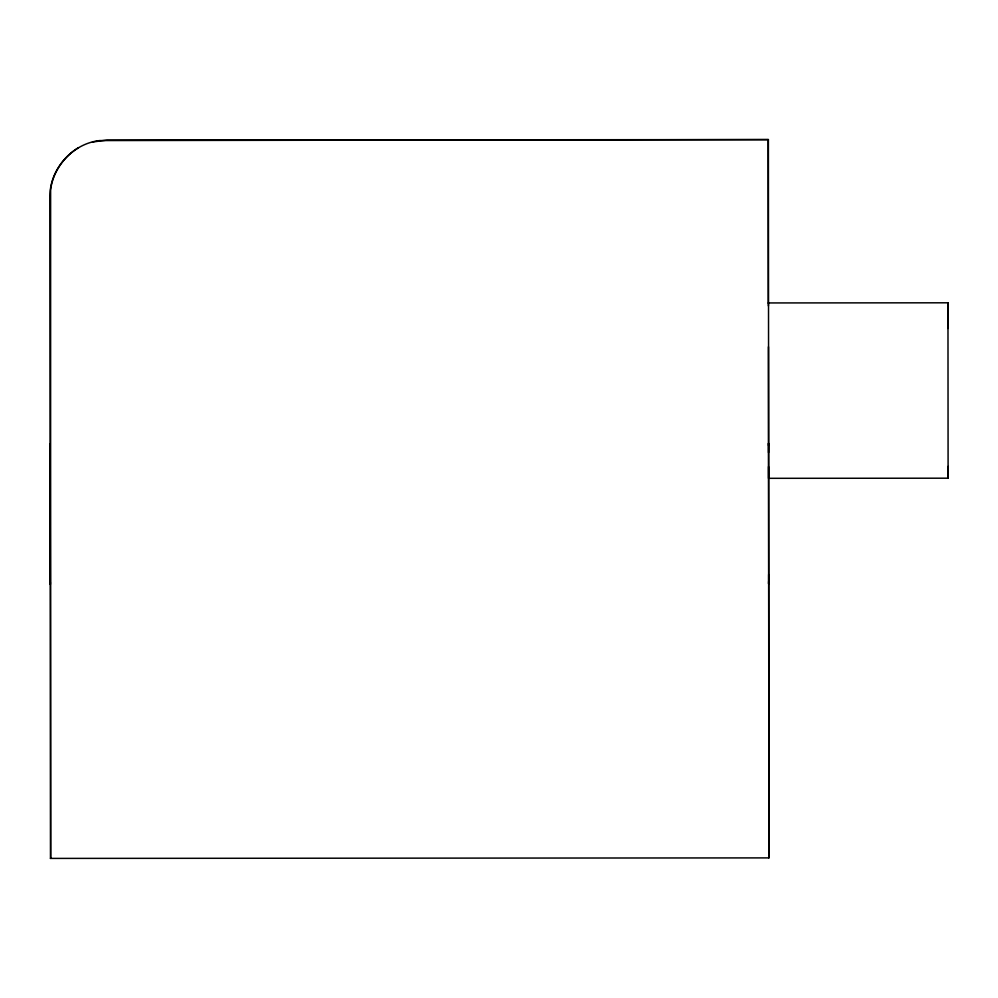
<?xml version="1.0" encoding="UTF-8"?>
<svg xmlns="http://www.w3.org/2000/svg" width="998" height="998" viewBox="0 0 998 998"><rect width="100%" height="100%" fill="white"/><g stroke="black" fill="none" stroke-linecap="round" stroke-linejoin="round"><path stroke-width="1.5" d="M50.324 582.059L50.337 584.454L50.237 443.711L50.224 453.142M78.43 147.741C64.209 156.212 52.62 172.417 50.624 189.782L50.611 858.405L49.9 197.242C49.376 169.061 72.492 143.487 99.775 140.568L768.398 139.595L768.922 857.893L50.374 858.405M768.522 466.577L768.522 478.316L948.1 478.192L947.963 302.806L768.398 302.943L768.398 305.924M768.522 452.618L768.535 443.187L768.535 445.595M768.622 581.547L768.635 583.942L768.635 574.511M768.398 139.595L106.998 140.069L92.452 142.028M768.922 857.893L768.448 346.78M947.963 302.806L947.963 328.492M948.1 478.192L948.075 466.44M768.161 139.595L768.273 303.192"/></g></svg>
